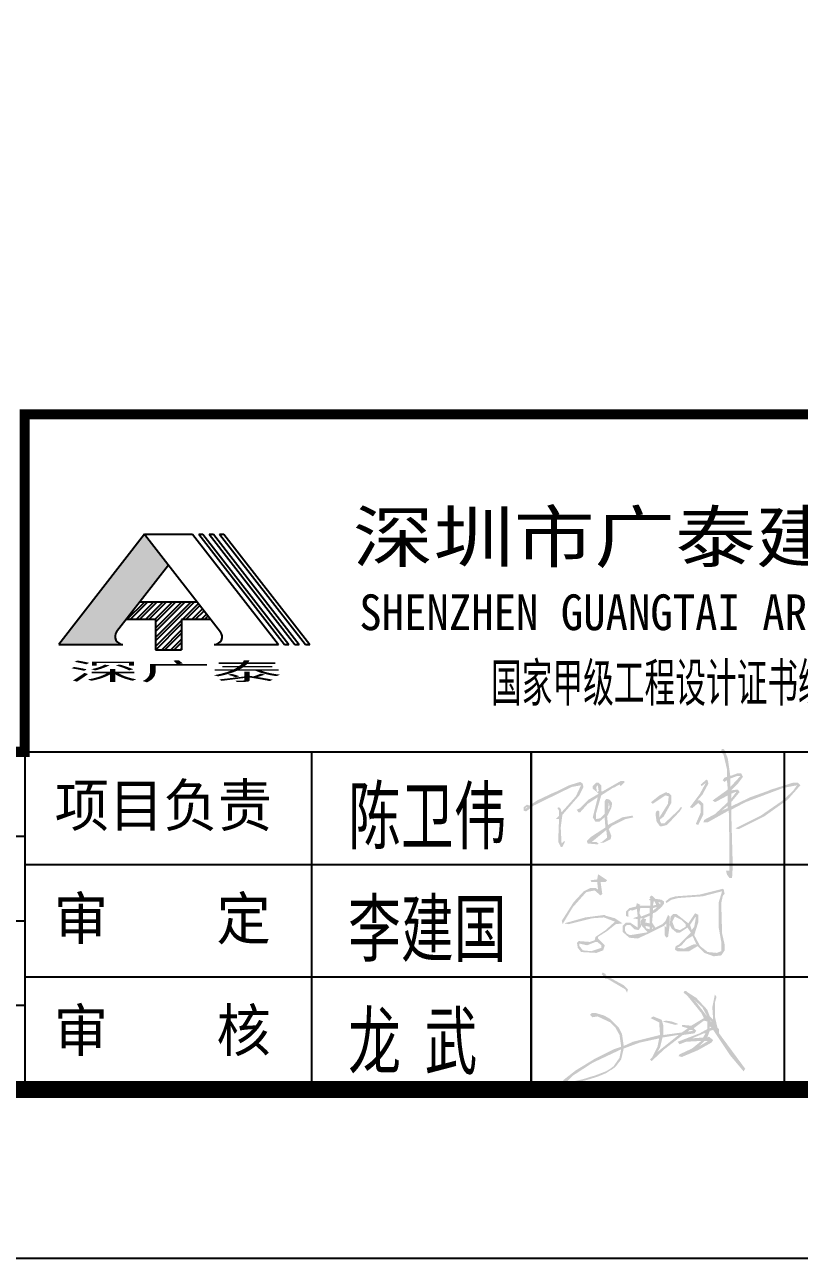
# Model space of a CAD drawing. Extents: x 718358 to 1668613, y -348838 to -159582.
# Drawn here: x 898708 to 899626, y -348838 to -347376 of the extents above; entities that cross this region are included whole.
import ezdxf

# ---------------------------------------------------------------- set-up
doc = ezdxf.new("R2010")
doc.units = 0
doc.header["$LTSCALE"] = 1000
for name, color, linetype in [('变更', 6, 'Continuous'), ('图层1', 1, 'Continuous'), ('建-图例填充', 251, 'Continuous'), ('建-图框', 4, 'Continuous')]:
    doc.layers.add(name, color=color, linetype=linetype)
doc.styles.add('-宋体', font='', dxfattribs={"width": 0.8})
doc.styles.add('HT', font='simhei.ttf', dxfattribs={"width": 1.2})
doc.styles.add('单线字', font='', dxfattribs={"width": 0.7})
doc.styles.add('图框', font='')
doc.styles.get('-宋体').set_extended_font_data('NSimSun')
doc.styles.get('单线字').set_extended_font_data('SimSun')
doc.styles.get('图框').set_extended_font_data('SimSun')

# ---------------------------------------------------------------- blocks, each defined once
blk = doc.blocks.new('54345')
at = {"linetype": 'Continuous'}
blk.add_hatch(color=1, dxfattribs=at).paths.add_polyline_path([(1029066.1, 12708.9), (1029116.1, 12718.9), (1029151.1, 12688.9), (1029161.1, 12698.9), (1029151.1, 12768.9), (1029181.1, 12768.9), (1029191.1, 12778.9), (1029146.1, 12808.9), (1029136.1, 12813.9), (1029131.1, 12783.9), (1029091.1, 12778.9), (1029096.1, 12768.9), (1029131.1, 12768.9), (1029136.1, 12723.9), (1029121.1, 12733.9), (1029091.1, 12733.9), (1029051.1, 12713.9), (1028991.1, 12648.9), (1028921.1, 12538.9), (1028926.1, 12518.9), (1028986.1, 12618.9)])
h = blk.add_hatch(color=1, dxfattribs=at)
h.paths.add_polyline_path([(1029866.1, 12643.9), (1029876.1, 12688.9), (1029886.1, 12698.9), (1029881.1, 12723.9), (1029876.1, 12728.9), (1029736.1, 12693.9), (1029596.1, 12683.9), (1029561.1, 12673.9), (1029536.1, 12653.9), (1029541.1, 12643.9), (1029571.1, 12663.9), (1029611.1, 12673.9), (1029756.1, 12683.9), (1029871.1, 12713.9), (1029851.1, 12648.9), (1029851.1, 12498.9), (1029866.1, 12413.9), (1029866.1, 12358.9), (1029841.1, 12348.9), (1029786.1, 12353.9), (1029741.1, 12388.9), (1029706.1, 12453.9), (1029731.1, 12533.9), (1029731.1, 12573.9), (1029711.1, 12583.9), (1029671.1, 12523.9), (1029601.1, 12578.9), (1029581.1, 12578.9), (1029566.1, 12563.9), (1029561.1, 12513.9), (1029571.1, 12493.9), (1029601.1, 12468.9), (1029621.1, 12468.9), (1029666.1, 12498.9), (1029686.1, 12468.9), (1029616.1, 12398.9), (1029596.1, 12388.9), (1029591.1, 12368.9), (1029606.1, 12358.9), (1029676.1, 12358.9), (1029726.1, 12388.9), (1029716.1, 12398.9), (1029701.1, 12398.9), (1029646.1, 12373.9), (1029606.1, 12378.9), (1029631.1, 12393.9), (1029661.1, 12428.9), (1029696.1, 12448.9), (1029721.1, 12393.9), (1029726.1, 12388.9), (1029766.1, 12348.9), (1029821.1, 12328.9), (1029866.1, 12333.9), (1029886.1, 12363.9), (1029886.1, 12398.9), (1029871.1, 12463.9)])
h.paths.add_polyline_path([(1029716.1, 12558.9), (1029706.1, 12503.9), (1029691.1, 12483.9), (1029681.1, 12513.9), (1029711.1, 12558.9)], flags=16)
h.paths.add_polyline_path([(1029656.1, 12518.9), (1029656.1, 12503.9), (1029621.1, 12483.9), (1029591.1, 12493.9), (1029576.1, 12533.9), (1029591.1, 12563.9), (1029631.1, 12543.9)], flags=16)
h = blk.add_hatch(color=1, dxfattribs=at)
h.paths.add_polyline_path([(1029476.1, 12588.9), (1029511.1, 12618.9), (1029526.1, 12638.9), (1029526.1, 12653.9), (1029511.1, 12663.9), (1029476.1, 12668.9), (1029461.1, 12683.9), (1029451.1, 12688.9), (1029441.1, 12678.9), (1029446.1, 12668.9), (1029436.1, 12663.9), (1029446.1, 12658.9), (1029446.1, 12628.9), (1029381.1, 12628.9), (1029386.1, 12633.9), (1029366.1, 12643.9), (1029361.1, 12623.9), (1029321.1, 12613.9), (1029301.1, 12593.9), (1029301.1, 12568.9), (1029316.1, 12568.9), (1029316.1, 12593.9), (1029331.1, 12603.9), (1029336.1, 12598.9), (1029366.1, 12608.9), (1029371.1, 12563.9), (1029341.1, 12553.9), (1029371.1, 12548.9), (1029371.1, 12498.9), (1029326.1, 12528.9), (1029301.1, 12528.9), (1029281.1, 12508.9), (1029281.1, 12473.9), (1029321.1, 12438.9), (1029371.1, 12433.9), (1029411.1, 12453.9), (1029326.1, 12453.9), (1029306.1, 12463.9), (1029296.1, 12478.9), (1029296.1, 12503.9), (1029306.1, 12513.9), (1029326.1, 12513.9), (1029351.1, 12488.9), (1029376.1, 12483.9), (1029391.1, 12503.9), (1029386.1, 12553.9), (1029406.1, 12553.9), (1029441.1, 12568.9), (1029441.1, 12523.9), (1029416.1, 12528.9), (1029421.1, 12548.9), (1029401.1, 12553.9), (1029391.1, 12543.9), (1029391.1, 12513.9), (1029436.1, 12463.9), (1029526.1, 12508.9), (1029541.1, 12523.9), (1029541.1, 12498.9), (1029531.1, 12508.9), (1029531.1, 12453.9), (1029541.1, 12438.9), (1029551.1, 12443.9), (1029561.1, 12518.9), (1029561.1, 12563.9), (1029551.1, 12573.9), (1029536.1, 12538.9), (1029516.1, 12518.9), (1029476.1, 12498.9), (1029456.1, 12528.9), (1029461.1, 12583.9)])
h.paths.add_polyline_path([(1029441.1, 12583.9), (1029391.1, 12563.9), (1029381.1, 12583.9), (1029386.1, 12613.9), (1029441.1, 12613.9)], flags=16)
h.paths.add_polyline_path([(1029461.1, 12598.9), (1029461.1, 12613.9), (1029476.1, 12618.9), (1029486.1, 12618.9)], flags=16)
h.paths.add_polyline_path([(1029461.1, 12628.9), (1029466.1, 12653.9), (1029471.1, 12653.9), (1029481.1, 12633.9)], flags=16)
h.paths.add_polyline_path([(1029491.1, 12648.9), (1029506.1, 12648.9), (1029506.1, 12633.9)], flags=16)
h.paths.add_polyline_path([(1029441.1, 12503.9), (1029441.1, 12488.9), (1029421.1, 12493.9), (1029416.1, 12508.9)], flags=16)
h.paths.add_polyline_path([(1029456.1, 12498.9), (1029466.1, 12498.9), (1029456.1, 12488.9)], flags=16)
h = blk.add_hatch(color=1, dxfattribs=at)
h.paths.add_polyline_path([(1029321.1, 12566.4), (1029316.1, 12568.9), (1029301.1, 12568.9), (1029311.1, 12563.9)], flags=17)
h.paths.add_polyline_path([(1029436.1, 12463.9), (1029429.9, 12470.8), (1029326.1, 12453.9), (1029306.1, 12463.9), (1029296.1, 12478.9), (1029296.1, 12503.9), (1029306.1, 12513.9), (1029326.1, 12513.9), (1029351.1, 12488.9), (1029376.1, 12483.9), (1029391.1, 12503.9), (1029386.1, 12553.9), (1029406.1, 12553.9), (1029441.1, 12568.9), (1029441.1, 12523.9), (1029416.1, 12528.9), (1029421.1, 12548.9), (1029401.1, 12553.9), (1029391.1, 12543.9), (1029391.1, 12513.9), (1029436.1, 12463.9), (1029526.1, 12508.9), (1029541.1, 12523.9), (1029541.1, 12498.9), (1029531.1, 12508.9), (1029531.1, 12453.9), (1029541.1, 12438.9), (1029551.1, 12443.9), (1029561.1, 12518.9), (1029561.1, 12563.9), (1029551.1, 12573.9), (1029536.1, 12538.9), (1029516.1, 12518.9), (1029476.1, 12498.9), (1029456.1, 12528.9), (1029461.1, 12583.9), (1029476.1, 12588.9), (1029511.1, 12618.9), (1029526.1, 12638.9), (1029526.1, 12653.9), (1029511.1, 12663.9), (1029476.1, 12668.9), (1029461.1, 12683.9), (1029451.1, 12688.9), (1029441.1, 12678.9), (1029446.1, 12668.9), (1029436.1, 12663.9), (1029446.1, 12658.9), (1029446.1, 12628.9), (1029381.1, 12628.9), (1029386.1, 12633.9), (1029366.1, 12643.9), (1029361.1, 12623.9), (1029321.1, 12613.9), (1029301.1, 12593.9), (1029301.1, 12568.9), (1029316.1, 12568.9), (1029316.1, 12593.9), (1029331.1, 12603.9), (1029336.1, 12598.9), (1029366.1, 12608.9), (1029371.1, 12563.9), (1029341.1, 12553.9), (1029371.1, 12548.9), (1029371.1, 12498.9), (1029326.1, 12528.9), (1029301.1, 12528.9), (1029281.1, 12508.9), (1029281.1, 12473.9), (1029321.1, 12438.9), (1029371.1, 12433.9)])
h.paths.add_polyline_path([(1029421.1, 12493.9), (1029416.1, 12508.9), (1029441.1, 12503.9), (1029441.1, 12488.9)], flags=16)
h.paths.add_polyline_path([(1029456.1, 12488.9), (1029456.1, 12498.9), (1029466.1, 12498.9)], flags=16)
h.paths.add_polyline_path([(1029391.1, 12563.9), (1029381.1, 12583.9), (1029386.1, 12613.9), (1029441.1, 12613.9), (1029441.1, 12583.9)], flags=16)
h.paths.add_polyline_path([(1029461.1, 12598.9), (1029461.1, 12613.9), (1029476.1, 12618.9), (1029486.1, 12618.9)], flags=16)
h.paths.add_polyline_path([(1029461.1, 12628.9), (1029466.1, 12653.9), (1029471.1, 12653.9), (1029481.1, 12633.9)], flags=16)
h.paths.add_polyline_path([(1029506.1, 12633.9), (1029491.1, 12648.9), (1029506.1, 12648.9)], flags=16)
h = blk.add_hatch(color=1, dxfattribs=at)
h.paths.add_polyline_path([(1029236.1, 12553.9), (1029181.1, 12568.9), (1029176.1, 12573.9), (1029061.1, 12558.9), (1028936.1, 12523.9), (1028961.1, 12518.9), (1029101.1, 12553.9), (1029171.1, 12558.9), (1029236.1, 12533.9), (1029181.1, 12483.9), (1029191.1, 12478.9), (1029241.1, 12518.9), (1029281.1, 12523.9)])
h.paths.add_polyline_path([(1029191.1, 12478.9), (1029181.1, 12483.9), (1029121.1, 12443.9), (1029116.1, 12423.9), (1029086.1, 12413.9), (1029021.1, 12418.9), (1029011.1, 12408.9), (1029016.1, 12378.9), (1029036.1, 12353.9), (1029126.1, 12348.9), (1029166.1, 12363.9), (1029176.1, 12393.9), (1029136.1, 12433.9), (1029136.1, 12443.9)])
h.paths.add_polyline_path([(1029131.1, 12413.9), (1029156.1, 12393.9), (1029156.1, 12378.9), (1029096.1, 12358.9), (1029046.1, 12363.9), (1029026.1, 12388.9), (1029026.1, 12403.9), (1029071.1, 12393.9), (1029121.1, 12413.9)], flags=16)
h = blk.add_hatch(color=1, dxfattribs=at)
h.paths.add_polyline_path([(1029573.2, 11942.5), (1029547.5, 11946.2), (1029538.2, 11947.5), (1029518.2, 11942.5), (1029593.2, 11922.5), (1029613.2, 11927.5)])
h.paths.add_polyline_path([(1029178.2, 12217.5), (1029183.2, 12222.5), (1029173.2, 12227.5), (1029163.2, 12232.5), (1029158.2, 12222.5), (1029183.2, 12192.5), (1029188.2, 12197.5), (1029298.2, 12132.5), (1029308.2, 12112.5), (1029313.2, 12132.5), (1029288.2, 12157.5)])
h.paths.add_polyline_path([(1029110.1, 11608.4), (1029083.2, 11612.5), (1029048.8, 11601.2), (1029033.2, 11597.5), (1029033.2, 11587.5), (1029074.2, 11597.3)])
h.paths.add_polyline_path([(1029118.2, 11622.5), (1029083.2, 11612.5), (1029110.1, 11608.4), (1029138.2, 11617.5)])
h.paths.add_polyline_path([(1029181, 11635.3), (1029193.2, 11642.5), (1029183.2, 11647.5), (1029118.2, 11622.5), (1029138.2, 11617.5)])
h.paths.add_polyline_path([(1029218.2, 11657.5), (1029208.2, 11662.5), (1029183.2, 11647.5), (1029193.2, 11642.5), (1029208.2, 11652.5)])
h.paths.add_polyline_path([(1029238.2, 11672.5), (1029228.2, 11677.5), (1029208.2, 11662.5), (1029218.2, 11657.5)])
h = blk.add_hatch(color=1, dxfattribs=at)
h.paths.add_polyline_path([(1029208.2, 11957.5), (1029173.2, 11977.5), (1029123.2, 11992.5), (1029098.2, 11992.5), (1029088.2, 11982.5), (1029103.2, 11967.5), (1029133.2, 11972.5), (1029208.2, 11937.5), (1029238.2, 11907.5), (1029263.2, 11862.5), (1029273.2, 11792.5), (1029228.2, 11777.5), (1029118.2, 11722.5), (1029003.2, 11652.5), (1028933.2, 11597.5), (1028923.2, 11582.5), (1028933.2, 11562.5), (1029033.2, 11587.5), (1029033.2, 11597.5), (1028943.2, 11577.5), (1028988.2, 11622.5), (1029103.2, 11697.5), (1029273.2, 11777.5), (1029263.2, 11727.5), (1029228.2, 11677.5), (1029238.2, 11672.5), (1029273.2, 11717.5), (1029288.2, 11782.5), (1029383.2, 11817.5), (1029498.2, 11842.5), (1029488.2, 11792.5), (1029458.2, 11732.5), (1029443.2, 11717.5), (1029453.2, 11707.5), (1029528.2, 11777.5), (1029638.2, 11862.5), (1029708.2, 11872.5), (1029718.2, 11887.5), (1029703.2, 11902.5), (1029763.2, 11947.5), (1029783.2, 11942.5), (1029783.2, 11897.5), (1029738.2, 11872.5), (1029608.2, 11822.5), (1029618.2, 11807.5), (1029658.2, 11822.5), (1029748.2, 11827.5), (1029693.2, 11782.5), (1029618.2, 11747.5), (1029613.2, 11737.5), (1029633.2, 11732.5), (1029728.2, 11772.5), (1029808.2, 11817.5), (1029818.2, 11832.5), (1029793.2, 11852.5), (1029783.2, 11847.5), (1029798.2, 11887.5), (1029818.2, 11892.5), (1029918.2, 11742.5), (1029998.2, 11647.5), (1030008.2, 11662.5), (1029853.2, 11872.5), (1029853.2, 11897.5), (1029843.2, 11907.5), (1029828.2, 11972.5), (1029828.2, 12052.5), (1029838.2, 12087.5), (1029828.2, 12102.5), (1029813.2, 12027.5), (1029818.2, 11952.5), (1029798.2, 11972.5), (1029783.2, 12012.5), (1029718.2, 12082.5), (1029663.2, 12117.5), (1029658.2, 12122.5), (1029648.2, 12122.5), (1029643.2, 12112.5), (1029663.2, 12097.5), (1029748.2, 11992.5), (1029763.2, 11962.5), (1029688.2, 11917.5), (1029633.2, 11922.5), (1029633.2, 11912.5), (1029668.2, 11902.5), (1029633.2, 11877.5), (1029523.2, 11862.5), (1029523.2, 11917.5), (1029513.2, 11952.5), (1029463.2, 11972.5), (1029448.2, 11962.5), (1029498.2, 11937.5), (1029503.2, 11862.5), (1029343.2, 11822.5), (1029288.2, 11797.5), (1029278.2, 11867.5), (1029258.2, 11907.5)])
h.paths.add_polyline_path([(1029518.2, 11847.5), (1029608.2, 11862.5), (1029613.2, 11862.5), (1029488.2, 11762.5), (1029503.2, 11787.5)], flags=17)
h.paths.add_polyline_path([(1029668.2, 11882.5), (1029678.2, 11892.5), (1029693.2, 11892.5), (1029698.2, 11887.5)], flags=16)
h.paths.add_polyline_path([(1029693.2, 11842.5), (1029763.2, 11872.5), (1029773.2, 11872.5), (1029758.2, 11847.5)], flags=16)
h.paths.add_polyline_path([(1029698.2, 12077.5), (1029753.2, 12027.5), (1029783.2, 11972.5), (1029713.2, 12062.5)], flags=16)
h.paths.add_polyline_path([(1029738.2, 11797.5), (1029768.2, 11827.5), (1029788.2, 11827.5)], flags=16)
h.paths.add_polyline_path([(1029798.2, 11912.5), (1029808.2, 11907.5), (1029798.2, 11902.5)], flags=16)
h.paths.add_polyline_path([(1029803.2, 11952.5), (1029808.2, 11937.5), (1029803.2, 11942.5)], flags=17)
at = {"layer": '图层1', "linetype": 'Continuous'}
h = blk.add_hatch(color=1, dxfattribs=at)
h.paths.add_polyline_path([(1029994.9, 13391.7), (1029984.9, 13411.7), (1029959.9, 13411.7), (1029919.9, 13396.7), (1029904.9, 13501.7), (1029884.9, 13551.7), (1029879.9, 13556.7), (1029869.9, 13556.7), (1029864.9, 13541.7), (1029879.9, 13521.7), (1029899.9, 13436.7), (1029899.9, 13391.7), (1029884.9, 13386.7), (1029874.9, 13371.7), (1029884.9, 13361.7), (1029899.9, 13371.7), (1029904.9, 13316.7), (1029814.9, 13251.7), (1029829.9, 13241.7), (1029904.9, 13281.7), (1029904.9, 13241.7), (1029829.9, 13171.7), (1029764.9, 13136.7), (1029759.9, 13121.7), (1029784.9, 13121.7), (1029909.9, 13191.7), (1029912.6, 13157.6), (1029912.6, 13116.6), (1029914.9, 12836.7), (1029894.2, 12835.5), (1029900.5, 12811.3), (1029915.7, 12791.8), (1029930.3, 12793.3), (1029934.9, 12871.7), (1029933, 12912.6), (1029924.9, 13196.7), (1030009.9, 13241.7), (1030234.9, 13326.7), (1030314.9, 13341.7), (1030289.9, 13306.7), (1030229.9, 13251.7), (1030099.9, 13161.7), (1029949.9, 13086.7), (1029969.9, 13081.7), (1030119.9, 13156.7), (1030259.9, 13256.7), (1030334.9, 13341.7), (1030319.9, 13356.7), (1030289.9, 13356.7), (1030156, 13314.6), (1030142.6, 13308.2), (1030039.9, 13271.7), (1029924.9, 13216.7), (1029924.9, 13241.7), (1029974.9, 13301.7), (1029964.9, 13316.7), (1029924.9, 13311.7), (1029964.9, 13351.7)])
h.paths.add_polyline_path([(1029919.9, 13381.7), (1029959.9, 13396.7), (1029979.9, 13396.7), (1029919.9, 13331.7)], flags=16)
h.paths.add_polyline_path([(1029949.9, 13301.7), (1029954.9, 13301.7), (1029924.9, 13261.7), (1029924.9, 13291.7)], flags=16)
h.paths.add_polyline_path([(1029904.9, 13221.7), (1029904.9, 13206.7), (1029869.9, 13191.7), (1029899.9, 13216.7)], flags=16)
h.paths.add_polyline_path([(1029789.9, 13351.7), (1029784.9, 13371.7), (1029779.9, 13376.7), (1029744.9, 13346.7), (1029749.9, 13336.7), (1029774.9, 13356.7), (1029739.9, 13291.7), (1029679.9, 13211.7), (1029694.9, 13206.7), (1029729.9, 13236.7), (1029744.9, 13221.7), (1029744.9, 13181.7), (1029714.9, 13111.7), (1029729.9, 13106.7), (1029759.9, 13166.7), (1029759.9, 13231.7), (1029739.9, 13251.7), (1029724.9, 13251.7), (1029754.9, 13286.7)])
h = blk.add_hatch(color=1, dxfattribs=at)
h.paths.add_polyline_path([(1028979.9, 13331.7), (1029034.9, 13341.7), (1029004.9, 13276.7), (1028919.9, 13181.7), (1028914.9, 13201.7), (1028904.9, 13211.7), (1028894.9, 13206.7), (1028904.9, 13191.7), (1028904.9, 13161.7), (1028884.9, 13141.7), (1028904.9, 13141.7), (1028899.9, 13006.7), (1028914.9, 12976.7), (1028924.9, 12976.7), (1028939.9, 13006.7), (1028934.9, 13011.7), (1028919.9, 12996.7), (1028914.9, 13091.7), (1028924.9, 13166.7), (1029024.9, 13281.7), (1029049.9, 13331.7), (1029044.9, 13351.7), (1029029.9, 13361.7), (1028964.9, 13341.7), (1028894.9, 13306.7), (1028869.9, 13296.7), (1028774.9, 13251.7), (1028729.9, 13221.7), (1028714.9, 13226.7), (1028694.9, 13211.7), (1028694.9, 13191.7), (1028709.9, 13186.7), (1028754.9, 13221.7)])
h.paths.add_polyline_path([(1028719.9, 13211.7), (1028704.9, 13201.7), (1028709.9, 13211.7)], flags=17)
h = blk.add_hatch(color=1, dxfattribs=at)
h.paths.add_polyline_path([(1029204.9, 13256.7), (1029184.9, 13261.7), (1029174.9, 13246.7), (1029174.9, 13171.7), (1029149.9, 13146.7), (1029124.9, 13141.7), (1029124.9, 13176.7), (1029154.9, 13281.7), (1029224.9, 13326.7), (1029234.1, 13329.6), (1029244.9, 13336.7), (1029264.9, 13346.7), (1029269.9, 13336.7), (1029294.9, 13361.7), (1029289.9, 13366.7), (1029269.9, 13366.7), (1029164.9, 13306.7), (1029154.9, 13306.7), (1029154.9, 13341.7), (1029139.9, 13356.7), (1029124.9, 13356.7), (1029104.9, 13336.7), (1029104.9, 13321.7), (1029129.9, 13301.7), (1029124.9, 13331.7), (1029134.9, 13341.7), (1029139.9, 13306.7), (1029129.9, 13301.7), (1029139.9, 13291.7), (1029079.9, 13256.7), (1029029.9, 13206.7), (1029009.9, 13196.7), (1029019.9, 13181.7), (1029029.9, 13181.7), (1029074.9, 13231.7), (1029134.9, 13271.7), (1029104.9, 13151.7), (1029119.9, 13126.7), (1029144.9, 13126.7), (1029174.9, 13151.7), (1029179.9, 13091.7), (1029094.9, 13036.7), (1029069.9, 13011.7), (1029074.9, 12996.7), (1029134.9, 12991.7), (1029139.9, 12996.7), (1029124.9, 13006.7), (1029099.9, 13006.7), (1029184.9, 13076.7), (1029189.9, 13031.7), (1029159.9, 13006.7), (1029169.9, 13001.7), (1029209.9, 13021.7), (1029211.7, 13026.9), (1029214.9, 13041.7), (1029199.9, 13081.7), (1029219.9, 13101.7), (1029299.9, 13141.7), (1029344.9, 13151.7), (1029339.9, 13161.7), (1029279.9, 13151.7), (1029194.9, 13106.7), (1029189.9, 13156.7), (1029214.9, 13206.7), (1029219.9, 13236.7)])
h.paths.add_polyline_path([(1029199.9, 13236.7), (1029204.9, 13211.7), (1029194.9, 13196.7), (1029199.9, 13231.7)], flags=16)
h.paths.add_polyline_path([(1029159.9, 13006.7), (1029158.4, 13000.9), (1029169.9, 13001.7)], flags=17)
h.paths.add_polyline_path([(1029159.9, 13006.7), (1029144.9, 13001.7), (1029158.4, 13000.9)], flags=17)
h = blk.add_hatch(color=1, dxfattribs=at)
h.paths.add_polyline_path([(1029554.9, 13296.7), (1029544.9, 13296.7), (1029539.9, 13301.7), (1029499.9, 13281.7), (1029449.9, 13241.7), (1029459.9, 13231.7), (1029534.9, 13281.7), (1029554.9, 13276.7), (1029549.9, 13231.7), (1029499.9, 13151.7), (1029499.9, 13181.7), (1029499.1, 13184.5), (1029497.1, 13189.1), (1029494.6, 13191.1), (1029489.9, 13191.7), (1029486, 13191.1), (1029483.8, 13189.3), (1029482.5, 13188.4), (1029481, 13186.1), (1029479.4, 13184.3), (1029477, 13169.7), (1029482.9, 13126.4), (1029502.6, 13099.4), (1029505.2, 13098), (1029508.2, 13097.7), (1029512.1, 13098.5), (1029544.9, 13106.7), (1029619.9, 13186.7), (1029614.9, 13196.7), (1029529.9, 13116.7), (1029509.9, 13116.7), (1029502.8, 13130.9), (1029502.8, 13134.1), (1029504.3, 13140.2), (1029508.1, 13143.2), (1029524.9, 13156.7), (1029569.9, 13236.7), (1029569.9, 13281.7)])
h.paths.add_polyline_path([(1029629.9, 13201.7), (1029624.9, 13211.7), (1029614.9, 13196.7), (1029619.9, 13186.7)])
h.paths.add_polyline_path([(1029634.9, 13211.7), (1029624.9, 13211.7), (1029629.9, 13201.7)])
blk = doc.blocks.new('0478')
at = {"layer": '建-图框'}
blk.add_line((752408.1, -199480.7), (752408.1, -200480.7), dxfattribs=at)
at = {"layer": '建-图例填充', "xscale": 0.5, "yscale": 0.5, "zscale": 0.5}
blk.add_blockref('54345', (238038.8, -206250.6), dxfattribs=at)

msp = doc.modelspace()

# ---------------------------------------------------------------- hatches: boundary and pattern name
at = {"layer": '建-图框'}
msp.add_hatch(color=256, dxfattribs=at).paths.add_polyline_path([(898878.4, -348016.4), (898849.9, -347979.8), (898748.3, -348110.4), (898824.2, -348110.4, -0.624253), (898816.8, -348095.4)])
h = msp.add_hatch(dxfattribs=at)
h.set_pattern_fill('STEEL', color=256, scale=62.182825, style=0)
h.set_pattern_definition([(45, (940965.564, -369891.46), (-5.4962372, 5.4962372), []), (45, (940965.564, -369887.573), (-5.4962372, 5.4962372), [])])
h.paths.add_polyline_path([(898862.9, -348116.6), (898893.9, -348116.6), (898893.9, -348080.9), (898928.6, -348080.9), (898912.5, -348060.2), (898844.2, -348060.2), (898828.2, -348080.9), (898862.9, -348080.9)])

# ---------------------------------------------------------------- linework, layer by layer
for p, q in [((902307.9, -347837.6), (898707.9, -347837.6)), ((898707.9, -347837.6), (898707.9, -348637.6)), ((898849.9, -347979.8), (898748.3, -348110.4)), ((898849.9, -347979.8), (898939.9, -348095.4)), ((898849.9, -347979.8), (898906.8, -347979.8)), ((898906.8, -347979.8), (899008.5, -348110.4)), ((898914.1, -347979.8), (898919.2, -347979.8)), ((898914.1, -347979.8), (899015.7, -348110.4)), ((898919.2, -347979.8), (899020.9, -348110.4)), ((898926.4, -347979.8), (898931.6, -347979.8)), ((898926.4, -347979.8), (899028.1, -348110.4)), ((898931.6, -347979.8), (899033.3, -348110.4)), ((898938.8, -347979.8), (898944, -347979.8)), ((898938.8, -347979.8), (899040.5, -348110.4)), ((898944, -347979.8), (899045.7, -348110.4)), ((898878.4, -348016.4), (898816.8, -348095.4)), ((898912.5, -348060.2), (898844.2, -348060.2)), ((898862.9, -348080.9), (898828.2, -348080.9)), ((898862.9, -348080.9), (898862.9, -348116.6)), ((898893.9, -348080.9), (898893.9, -348116.6)), ((898928.6, -348080.9), (898893.9, -348080.9)), ((898748.3, -348110.4), (898824.2, -348110.4)), ((898932.6, -348110.4), (899008.5, -348110.4)), ((899015.7, -348110.4), (899020.9, -348110.4)), ((899028.1, -348110.4), (899033.3, -348110.4)), ((899040.5, -348110.4), (899045.7, -348110.4)), ((898862.9, -348116.6), (898893.9, -348116.6)), ((897267.9, -348237.6), (902307.9, -348237.6)), ((898707.9, -348237.6), (902307.9, -348237.6)), ((899047.9, -348237.6), (899047.9, -348637.6)), ((899307.9, -348237.6), (899307.9, -348637.6)), ((899607.9, -348237.6), (899607.9, -348637.6)), ((897447.9, -348337.6), (898707.9, -348337.6)), ((898707.9, -348371), (901787.9, -348371)), ((897447.9, -348437.6), (898707.9, -348437.6)), ((898707.9, -348504.3), (900507.9, -348504.3)), ((897447.9, -348537.6), (898707.9, -348537.6)), ((897267.9, -348637.6), (902307.9, -348637.6))]:
    msp.add_line(p, q, dxfattribs=at)
msp.add_lwpolyline([(885687.9, -348837.6), (902507.9, -348837.6), (902507.9, -336957.6), (885687.9, -336957.6)], close=True, dxfattribs=at)
for points, const_width in [([(886187.9, -348637.6), (902307.9, -348637.6), (902307.9, -337157.6), (886187.9, -337157.6)], 20), ([(897267.9, -348237.6), (897267.9, -348637.6), (902307.9, -348637.6), (902307.9, -347837.6), (898707.9, -347837.6), (898707.9, -348237.6)], 12)]:
    msp.add_lwpolyline(points, close=True, dxfattribs=dict(at, const_width=const_width))
for centre, start, end in [((898824.2, -348101.1), 142.1016, 270), ((898932.6, -348101.1), 270, 37.8984)]:
    msp.add_arc(centre, 9.29, start, end, dxfattribs=at)

# ---------------------------------------------------------------- block references
at = {"layer": '变更', "xscale": 0.3999999999941792, "yscale": 0.3999999999941792, "zscale": 0.4}
msp.add_blockref('0478', (598344.6, -268445.3), dxfattribs=at)

# ---------------------------------------------------------------- texts
at = {"layer": '建-图框'}
for s, height, style, width, p in [('深圳市广泰建筑设计有限公司 ', 59.31, '-宋体', 1.18025, (899096.8, -348012.6)), ('SHENZHEN GUANGTAI ARCHITECTURAL DESIGN CO.,LTD', 42.364, '-宋体', 0.920595, (899104.4, -348093.4)), ('国家甲级工程设计证书编号：', 45.188, 'HT', 0.590125, (899260.6, -348178)), ('深广泰 ', 20.64, '-宋体', 3, (898759.9, -348152.7))]:
    msp.add_text(s, height=height, dxfattribs=dict(at, style=style, width=width)).set_placement(p)
at = {"layer": '建-图框', "style": '图框', "oblique": 360, "width": 0.9442}
for s, p in [('项目负责', (898743.5, -348326)), ('审    定', (898742.3, -348460.1)), ('审    核', (898742.3, -348592.6))]:
    msp.add_text(s, height=50, rotation=0, dxfattribs=at).set_placement(p)
at = {"layer": '建-图框', "color": 40, "style": '单线字', "width": 0.7}
for s, height, p in [('陈卫伟', 65.51, (899091.2, -348346)), ('李建国', 65.51, (899091.2, -348479.3)), ('龙', 65.5, (899091.2, -348612.7)), ('武', 65.5, (899181.7, -348612.7))]:
    msp.add_text(s, height=height, dxfattribs=at).set_placement(p)

doc.saveas('drawing.dxf')
